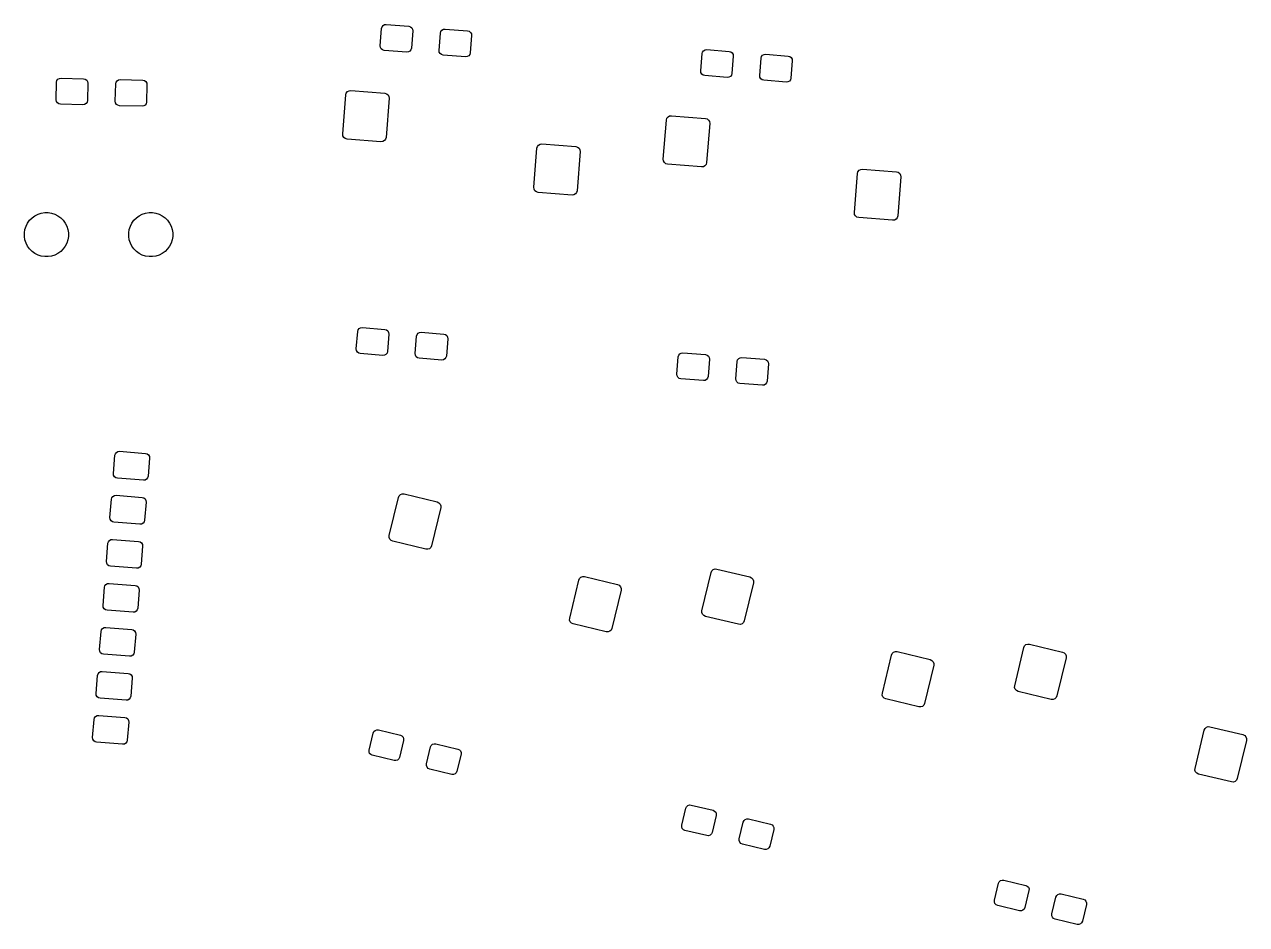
# Model space of a CAD drawing. Extents: x -173 to 103, y -39 to 58.
# Drawn here: x -110.7 to -40.4, y -38.9 to 12.9 of the extents above; entities that cross this region are included whole.
import ezdxf

# ---------------------------------------------------------------- set-up
doc = ezdxf.new("R2010")
doc.units = 0
doc.layers.add('BLACK', color=7, linetype='CONTINUOUS')

msp = doc.modelspace()

# ---------------------------------------------------------------- linework, layer by layer
at = {"layer": 'BLACK', "linetype": 'CONTINUOUS'}
for p, q in [((-90.171898, 12.621577), (-90.14542, 12.71546)), ((-90.14542, 12.71546), (-90.085031, 12.792064)), ((-90.085031, 12.792064), (-89.999923, 12.839726)), ((-89.999923, 12.839726), (-89.903054, 12.851191)), ((-89.903054, 12.851191), (-88.607061, 12.749195)), ((-88.607061, 12.749195), (-88.513178, 12.722717)), ((-88.513178, 12.722717), (-88.436574, 12.662328)), ((-88.436574, 12.662328), (-88.388912, 12.57722)), ((-90.250357, 11.62466), (-90.171898, 12.621577)), ((-88.377447, 12.48035), (-88.455906, 11.483433)), ((-88.388912, 12.57722), (-88.377447, 12.48035)), ((-86.860841, 11.3579), (-86.782382, 12.354817)), ((-86.782382, 12.354817), (-86.755904, 12.4487)), ((-86.755904, 12.4487), (-86.695515, 12.525304)), ((-86.695515, 12.525304), (-86.610407, 12.572966)), ((-86.610407, 12.572966), (-86.513538, 12.584431)), ((-86.513538, 12.584431), (-85.217545, 12.482435)), ((-85.217545, 12.482435), (-85.123662, 12.455957)), ((-85.123662, 12.455957), (-85.047058, 12.395568)), ((-84.987931, 12.21359), (-85.06639, 11.216673)), ((-85.047058, 12.395568), (-84.999396, 12.31046)), ((-84.999396, 12.31046), (-84.987931, 12.21359)), ((-90.238892, 11.52779), (-90.250357, 11.62466)), ((-90.19123, 11.442682), (-90.238892, 11.52779)), ((-90.114626, 11.382293), (-90.19123, 11.442682)), ((-90.020743, 11.355815), (-90.114626, 11.382293)), ((-88.72475, 11.253819), (-90.020743, 11.355815)), ((-88.627881, 11.265284), (-88.72475, 11.253819)), ((-88.542773, 11.312946), (-88.627881, 11.265284)), ((-88.482384, 11.38955), (-88.542773, 11.312946)), ((-88.455906, 11.483433), (-88.482384, 11.38955)), ((-86.849376, 11.26103), (-86.860841, 11.3579)), ((-86.801714, 11.175922), (-86.849376, 11.26103)), ((-71.728933, 11.170084), (-71.702455, 11.263967)), ((-71.702455, 11.263967), (-71.642066, 11.340571)), ((-71.642066, 11.340571), (-71.556958, 11.388233)), ((-71.556958, 11.388233), (-71.460089, 11.399698)), ((-71.460089, 11.399698), (-70.164096, 11.297702)), ((-70.164096, 11.297702), (-70.070213, 11.271224)), ((-70.070213, 11.271224), (-69.993609, 11.210835)), ((-86.72511, 11.115533), (-86.801714, 11.175922)), ((-86.631227, 11.089055), (-86.72511, 11.115533)), ((-85.335234, 10.987059), (-86.631227, 11.089055)), ((-85.238365, 10.998524), (-85.335234, 10.987059)), ((-85.153257, 11.046186), (-85.238365, 10.998524)), ((-85.092868, 11.12279), (-85.153257, 11.046186)), ((-85.06639, 11.216673), (-85.092868, 11.12279)), ((-71.807392, 10.173167), (-71.728933, 11.170084)), ((-69.934482, 11.028857), (-70.012941, 10.03194)), ((-69.993609, 11.210835), (-69.945947, 11.125727)), ((-69.945947, 11.125727), (-69.934482, 11.028857)), ((-68.417876, 9.906407), (-68.339417, 10.903324)), ((-68.339417, 10.903324), (-68.312939, 10.997207)), ((-68.312939, 10.997207), (-68.25255, 11.073811)), ((-68.25255, 11.073811), (-68.167442, 11.121473)), ((-68.167442, 11.121473), (-68.070573, 11.132938)), ((-68.070573, 11.132938), (-66.77458, 11.030942)), ((-66.77458, 11.030942), (-66.680697, 11.004464)), ((-66.680697, 11.004464), (-66.604093, 10.944075)), ((-66.544966, 10.762097), (-66.623425, 9.76518)), ((-66.604093, 10.944075), (-66.556431, 10.858967)), ((-66.556431, 10.858967), (-66.544966, 10.762097)), ((-71.795927, 10.076297), (-71.807392, 10.173167)), ((-71.748265, 9.991189), (-71.795927, 10.076297)), ((-71.671661, 9.9308), (-71.748265, 9.991189)), ((-71.577778, 9.904322), (-71.671661, 9.9308)), ((-70.281785, 9.802326), (-71.577778, 9.904322)), ((-70.099808, 9.861453), (-70.184916, 9.813791)), ((-70.039419, 9.938057), (-70.099808, 9.861453)), ((-70.012941, 10.03194), (-70.039419, 9.938057)), ((-68.406411, 9.809537), (-68.417876, 9.906407)), ((-108.890255, 8.520949), (-108.864078, 9.520606)), ((-108.864078, 9.520606), (-108.84255, 9.615746)), ((-108.84255, 9.615746), (-108.786253, 9.695406)), ((-108.786253, 9.695406), (-108.703756, 9.747457)), ((-108.703756, 9.747457), (-108.60762, 9.763976)), ((-108.60762, 9.763976), (-107.308065, 9.729946)), ((-107.308065, 9.729946), (-107.212925, 9.708418)), ((-107.212925, 9.708418), (-107.133265, 9.652121)), ((-107.133265, 9.652121), (-107.081214, 9.569624)), ((-107.064695, 9.473487), (-107.090872, 8.47383)), ((-107.081214, 9.569624), (-107.064695, 9.473487)), ((-105.491421, 8.431947), (-105.465244, 9.431604)), ((-105.465244, 9.431604), (-105.443716, 9.526744)), ((-105.443716, 9.526744), (-105.387419, 9.606404)), ((-105.387419, 9.606404), (-105.304922, 9.658455)), ((-105.304922, 9.658455), (-105.208786, 9.674974)), ((-105.208786, 9.674974), (-103.909231, 9.640944)), ((-103.909231, 9.640944), (-103.814091, 9.619416)), ((-103.814091, 9.619416), (-103.734431, 9.563119)), ((-103.734431, 9.563119), (-103.68238, 9.480622)), ((-103.665861, 9.384485), (-103.692038, 8.384828)), ((-103.68238, 9.480622), (-103.665861, 9.384485)), ((-70.184916, 9.813791), (-70.281785, 9.802326)), ((-68.358749, 9.724429), (-68.406411, 9.809537)), ((-68.282145, 9.66404), (-68.358749, 9.724429)), ((-68.188262, 9.637562), (-68.282145, 9.66404)), ((-66.892269, 9.535566), (-68.188262, 9.637562)), ((-66.7954, 9.547031), (-66.892269, 9.535566)), ((-66.710292, 9.594693), (-66.7954, 9.547031)), ((-66.649903, 9.671297), (-66.710292, 9.594693)), ((-66.623425, 9.76518), (-66.649903, 9.671297)), ((-108.873736, 8.424812), (-108.890255, 8.520949)), ((-107.090872, 8.47383), (-107.1124, 8.37869)), ((-92.405174, 6.54982), (-92.22813, 8.799385)), ((-92.22813, 8.799385), (-92.19935, 8.901431)), ((-92.19935, 8.901431), (-92.133709, 8.984696)), ((-92.133709, 8.984696), (-92.041201, 9.036503)), ((-92.041201, 9.036503), (-91.935908, 9.048965)), ((-91.935908, 9.048965), (-89.985418, 8.895459)), ((-89.985418, 8.895459), (-89.883371, 8.866679)), ((-89.735838, 8.603236), (-89.912882, 6.353671)), ((-89.883371, 8.866679), (-89.800107, 8.801037)), ((-89.800107, 8.801037), (-89.748299, 8.708529)), ((-89.748299, 8.708529), (-89.735838, 8.603236)), ((-108.821685, 8.342315), (-108.873736, 8.424812)), ((-108.742025, 8.286018), (-108.821685, 8.342315)), ((-108.646885, 8.26449), (-108.742025, 8.286018)), ((-107.34733, 8.23046), (-108.646885, 8.26449)), ((-107.251194, 8.246979), (-107.34733, 8.23046)), ((-107.168697, 8.29903), (-107.251194, 8.246979)), ((-107.1124, 8.37869), (-107.168697, 8.29903)), ((-105.474902, 8.33581), (-105.491421, 8.431947)), ((-105.422851, 8.253313), (-105.474902, 8.33581)), ((-105.343191, 8.197016), (-105.422851, 8.253313)), ((-105.248051, 8.175488), (-105.343191, 8.197016)), ((-103.948496, 8.141458), (-105.248051, 8.175488)), ((-103.85236, 8.157977), (-103.948496, 8.141458)), ((-103.769863, 8.210028), (-103.85236, 8.157977)), ((-103.713566, 8.289688), (-103.769863, 8.210028)), ((-103.692038, 8.384828), (-103.713566, 8.289688)), ((-73.962203, 5.098327), (-73.785159, 7.347892)), ((-73.785159, 7.347892), (-73.756379, 7.449938)), ((-73.756379, 7.449938), (-73.690738, 7.533203)), ((-73.690738, 7.533203), (-73.59823, 7.58501)), ((-73.59823, 7.58501), (-73.492937, 7.597472)), ((-73.492937, 7.597472), (-71.542447, 7.443966)), ((-71.542447, 7.443966), (-71.4404, 7.415186)), ((-71.292867, 7.151743), (-71.469911, 4.902178)), ((-71.4404, 7.415186), (-71.357136, 7.349544)), ((-71.357136, 7.349544), (-71.305328, 7.257036)), ((-71.305328, 7.257036), (-71.292867, 7.151743)), ((-92.392713, 6.444527), (-92.405174, 6.54982)), ((-92.340905, 6.352019), (-92.392713, 6.444527)), ((-92.257641, 6.286377), (-92.340905, 6.352019)), ((-89.912882, 6.353671), (-89.941662, 6.251625)), ((-92.155594, 6.257597), (-92.257641, 6.286377)), ((-90.205104, 6.104091), (-92.155594, 6.257597)), ((-90.099811, 6.116553), (-90.205104, 6.104091)), ((-90.007303, 6.16836), (-90.099811, 6.116553)), ((-89.941662, 6.251625), (-90.007303, 6.16836)), ((-81.41231, 3.47786), (-81.235266, 5.727425)), ((-81.235266, 5.727425), (-81.206486, 5.829471)), ((-81.206486, 5.829471), (-81.140845, 5.912736)), ((-81.140845, 5.912736), (-81.048337, 5.964543)), ((-81.048337, 5.964543), (-80.943044, 5.977005)), ((-80.943044, 5.977005), (-78.992554, 5.823499)), ((-78.992554, 5.823499), (-78.890507, 5.794719)), ((-78.890507, 5.794719), (-78.807243, 5.729077)), ((-78.807243, 5.729077), (-78.755435, 5.636569)), ((-78.755435, 5.636569), (-78.742974, 5.531276)), ((-78.742974, 5.531276), (-78.920018, 3.281711)), ((-73.949742, 4.993034), (-73.962203, 5.098327)), ((-73.897934, 4.900526), (-73.949742, 4.993034)), ((-73.81467, 4.834884), (-73.897934, 4.900526)), ((-73.712623, 4.806104), (-73.81467, 4.834884)), ((-71.762133, 4.652598), (-73.712623, 4.806104)), ((-71.65684, 4.66506), (-71.762133, 4.652598)), ((-71.564332, 4.716867), (-71.65684, 4.66506)), ((-71.498691, 4.800132), (-71.564332, 4.716867)), ((-71.469911, 4.902178), (-71.498691, 4.800132)), ((-62.969339, 2.026367), (-62.792295, 4.275932)), ((-62.792295, 4.275932), (-62.763515, 4.377978)), ((-62.763515, 4.377978), (-62.697874, 4.461243)), ((-62.697874, 4.461243), (-62.605366, 4.51305)), ((-62.605366, 4.51305), (-62.500073, 4.525512)), ((-62.500073, 4.525512), (-60.549583, 4.372006)), ((-60.549583, 4.372006), (-60.447536, 4.343226)), ((-60.447536, 4.343226), (-60.364272, 4.277584)), ((-60.364272, 4.277584), (-60.312464, 4.185076)), ((-60.300003, 4.079783), (-60.477047, 1.830218)), ((-60.312464, 4.185076), (-60.300003, 4.079783)), ((-81.399849, 3.372567), (-81.41231, 3.47786)), ((-81.348041, 3.280059), (-81.399849, 3.372567)), ((-81.264777, 3.214417), (-81.348041, 3.280059)), ((-81.16273, 3.185637), (-81.264777, 3.214417)), ((-79.21224, 3.032131), (-81.16273, 3.185637)), ((-79.106947, 3.044593), (-79.21224, 3.032131)), ((-79.014439, 3.0964), (-79.106947, 3.044593)), ((-78.948798, 3.179665), (-79.014439, 3.0964)), ((-78.920018, 3.281711), (-78.948798, 3.179665)), ((-110.622299, 1.24089), (-110.531825, 1.418455)), ((-110.531825, 1.418455), (-110.414688, 1.579681)), ((-110.414688, 1.579681), (-110.273771, 1.720598)), ((-110.273771, 1.720598), (-110.112545, 1.837735)), ((-110.112545, 1.837735), (-109.93498, 1.928209)), ((-109.93498, 1.928209), (-109.745448, 1.989792)), ((-109.745448, 1.989792), (-109.548615, 2.020967)), ((-109.548615, 2.020967), (-109.349329, 2.020967)), ((-109.349329, 2.020967), (-109.152496, 1.989792)), ((-109.152496, 1.989792), (-108.962964, 1.928209)), ((-108.962964, 1.928209), (-108.785399, 1.837735)), ((-108.785399, 1.837735), (-108.624173, 1.720598)), ((-108.624173, 1.720598), (-108.483256, 1.579681)), ((-108.483256, 1.579681), (-108.366119, 1.418455)), ((-108.366119, 1.418455), (-108.275645, 1.24089)), ((-104.622299, 1.24089), (-104.531825, 1.418455)), ((-104.531825, 1.418455), (-104.414688, 1.579681)), ((-104.414688, 1.579681), (-104.273771, 1.720598)), ((-104.273771, 1.720598), (-104.112545, 1.837735)), ((-104.112545, 1.837735), (-103.93498, 1.928209)), ((-103.93498, 1.928209), (-103.745448, 1.989792)), ((-103.745448, 1.989792), (-103.548615, 2.020967)), ((-103.548615, 2.020967), (-103.349329, 2.020967)), ((-103.349329, 2.020967), (-103.152496, 1.989792)), ((-103.152496, 1.989792), (-102.962964, 1.928209)), ((-102.962964, 1.928209), (-102.785399, 1.837735)), ((-102.785399, 1.837735), (-102.624173, 1.720598)), ((-102.624173, 1.720598), (-102.483256, 1.579681)), ((-102.483256, 1.579681), (-102.366119, 1.418455)), ((-102.366119, 1.418455), (-102.275645, 1.24089)), ((-62.956878, 1.921074), (-62.969339, 2.026367)), ((-62.90507, 1.828566), (-62.956878, 1.921074)), ((-62.821806, 1.762924), (-62.90507, 1.828566)), ((-62.719759, 1.734144), (-62.821806, 1.762924)), ((-60.769269, 1.580638), (-62.719759, 1.734144)), ((-60.663976, 1.5931), (-60.769269, 1.580638)), ((-60.571468, 1.644907), (-60.663976, 1.5931)), ((-60.505827, 1.728172), (-60.571468, 1.644907)), ((-60.477047, 1.830218), (-60.505827, 1.728172)), ((-110.715057, 0.854525), (-110.683882, 1.051358)), ((-110.715057, 0.655239), (-110.715057, 0.854525)), ((-110.683882, 1.051358), (-110.622299, 1.24089)), ((-108.275645, 1.24089), (-108.214062, 1.051358)), ((-108.214062, 1.051358), (-108.182887, 0.854525)), ((-108.182887, 0.854525), (-108.182887, 0.655239)), ((-104.715057, 0.854525), (-104.683882, 1.051358)), ((-104.715057, 0.655239), (-104.715057, 0.854525)), ((-104.683882, 1.051358), (-104.622299, 1.24089)), ((-102.275645, 1.24089), (-102.214062, 1.051358)), ((-102.214062, 1.051358), (-102.182887, 0.854525)), ((-102.182887, 0.854525), (-102.182887, 0.655239)), ((-110.683882, 0.458406), (-110.715057, 0.655239)), ((-110.622299, 0.268874), (-110.683882, 0.458406)), ((-110.531825, 0.091309), (-110.622299, 0.268874)), ((-110.414688, -0.069917), (-110.531825, 0.091309)), ((-108.366119, 0.091309), (-108.483256, -0.069917)), ((-108.275645, 0.268874), (-108.366119, 0.091309)), ((-108.214062, 0.458406), (-108.275645, 0.268874)), ((-108.182887, 0.655239), (-108.214062, 0.458406)), ((-104.683882, 0.458406), (-104.715057, 0.655239)), ((-104.622299, 0.268874), (-104.683882, 0.458406)), ((-104.531825, 0.091309), (-104.622299, 0.268874)), ((-104.414688, -0.069917), (-104.531825, 0.091309)), ((-102.366119, 0.091309), (-102.483256, -0.069917)), ((-102.275645, 0.268874), (-102.366119, 0.091309)), ((-102.214062, 0.458406), (-102.275645, 0.268874)), ((-102.182887, 0.655239), (-102.214062, 0.458406)), ((-110.273771, -0.210834), (-110.414688, -0.069917)), ((-110.112545, -0.327971), (-110.273771, -0.210834)), ((-109.93498, -0.418445), (-110.112545, -0.327971)), ((-109.745448, -0.480028), (-109.93498, -0.418445)), ((-109.548615, -0.511203), (-109.745448, -0.480028)), ((-109.349329, -0.511203), (-109.548615, -0.511203)), ((-109.152496, -0.480028), (-109.349329, -0.511203)), ((-108.962964, -0.418445), (-109.152496, -0.480028)), ((-108.785399, -0.327971), (-108.962964, -0.418445)), ((-108.624173, -0.210834), (-108.785399, -0.327971)), ((-108.483256, -0.069917), (-108.624173, -0.210834)), ((-104.273771, -0.210834), (-104.414688, -0.069917)), ((-104.112545, -0.327971), (-104.273771, -0.210834)), ((-103.93498, -0.418445), (-104.112545, -0.327971)), ((-103.745448, -0.480028), (-103.93498, -0.418445)), ((-103.548615, -0.511203), (-103.745448, -0.480028)), ((-103.349329, -0.511203), (-103.548615, -0.511203)), ((-103.152496, -0.480028), (-103.349329, -0.511203)), ((-102.962964, -0.418445), (-103.152496, -0.480028)), ((-102.785399, -0.327971), (-102.962964, -0.418445)), ((-102.624173, -0.210834), (-102.785399, -0.327971)), ((-102.483256, -0.069917), (-102.624173, -0.210834)), ((-91.623397, -5.821393), (-91.544938, -4.824476)), ((-91.544938, -4.824476), (-91.51846, -4.730593)), ((-91.51846, -4.730593), (-91.458071, -4.653989)), ((-91.458071, -4.653989), (-91.372963, -4.606327)), ((-91.372963, -4.606327), (-91.276094, -4.594862)), ((-91.276094, -4.594862), (-89.980101, -4.696858)), ((-89.980101, -4.696858), (-89.886218, -4.723336)), ((-89.886218, -4.723336), (-89.809614, -4.783725)), ((-89.809614, -4.783725), (-89.761952, -4.868833)), ((-89.761952, -4.868833), (-89.750487, -4.965703)), ((-88.128944, -4.997353), (-88.068555, -4.920749)), ((-88.068555, -4.920749), (-87.983447, -4.873087)), ((-87.983447, -4.873087), (-87.886578, -4.861622)), ((-87.886578, -4.861622), (-86.590585, -4.963618)), ((-89.750487, -4.965703), (-89.828946, -5.96262)), ((-88.233881, -6.088153), (-88.155422, -5.091236)), ((-88.155422, -5.091236), (-88.128944, -4.997353)), ((-86.590585, -4.963618), (-86.496702, -4.990096)), ((-86.496702, -4.990096), (-86.420098, -5.050485)), ((-86.360971, -5.232463), (-86.43943, -6.22938)), ((-86.420098, -5.050485), (-86.372436, -5.135593)), ((-86.372436, -5.135593), (-86.360971, -5.232463)), ((-91.611932, -5.918263), (-91.623397, -5.821393)), ((-91.56427, -6.003371), (-91.611932, -5.918263)), ((-91.487666, -6.06376), (-91.56427, -6.003371)), ((-91.393783, -6.090238), (-91.487666, -6.06376)), ((-90.09779, -6.192234), (-91.393783, -6.090238)), ((-90.000921, -6.180769), (-90.09779, -6.192234)), ((-89.915813, -6.133107), (-90.000921, -6.180769)), ((-89.855424, -6.056503), (-89.915813, -6.133107)), ((-89.828946, -5.96262), (-89.855424, -6.056503)), ((-88.222416, -6.185023), (-88.233881, -6.088153)), ((-88.174754, -6.270131), (-88.222416, -6.185023)), ((-88.09815, -6.33052), (-88.174754, -6.270131)), ((-86.465908, -6.323263), (-86.526297, -6.399867)), ((-86.43943, -6.22938), (-86.465908, -6.323263)), ((-73.180427, -7.272886), (-73.101968, -6.275969)), ((-73.101968, -6.275969), (-73.07549, -6.182086)), ((-73.07549, -6.182086), (-73.015101, -6.105482)), ((-73.015101, -6.105482), (-72.929993, -6.05782)), ((-72.929993, -6.05782), (-72.833124, -6.046355)), ((-72.833124, -6.046355), (-71.537131, -6.148351)), ((-71.537131, -6.148351), (-71.443248, -6.174829)), ((-71.443248, -6.174829), (-71.366644, -6.235218)), ((-71.366644, -6.235218), (-71.318982, -6.320326)), ((-71.318982, -6.320326), (-71.307517, -6.417196)), ((-69.625585, -6.372242), (-69.540477, -6.32458)), ((-69.540477, -6.32458), (-69.443608, -6.313115)), ((-69.443608, -6.313115), (-68.147615, -6.415111)), ((-88.004267, -6.356998), (-88.09815, -6.33052)), ((-86.708274, -6.458994), (-88.004267, -6.356998)), ((-86.611405, -6.447529), (-86.708274, -6.458994)), ((-86.526297, -6.399867), (-86.611405, -6.447529)), ((-71.307517, -6.417196), (-71.385976, -7.414113)), ((-69.790911, -7.539646), (-69.712452, -6.542729)), ((-69.712452, -6.542729), (-69.685974, -6.448846)), ((-69.685974, -6.448846), (-69.625585, -6.372242)), ((-68.147615, -6.415111), (-68.053732, -6.441589)), ((-68.053732, -6.441589), (-67.977128, -6.501978)), ((-67.918001, -6.683956), (-67.99646, -7.680873)), ((-67.977128, -6.501978), (-67.929466, -6.587086)), ((-67.929466, -6.587086), (-67.918001, -6.683956)), ((-73.168962, -7.369756), (-73.180427, -7.272886)), ((-73.1213, -7.454864), (-73.168962, -7.369756)), ((-73.044696, -7.515253), (-73.1213, -7.454864)), ((-72.950813, -7.541731), (-73.044696, -7.515253)), ((-71.65482, -7.643727), (-72.950813, -7.541731)), ((-71.557951, -7.632262), (-71.65482, -7.643727)), ((-71.472843, -7.5846), (-71.557951, -7.632262)), ((-71.412454, -7.507996), (-71.472843, -7.5846)), ((-71.385976, -7.414113), (-71.412454, -7.507996)), ((-69.779446, -7.636516), (-69.790911, -7.539646)), ((-69.731784, -7.721624), (-69.779446, -7.636516)), ((-69.65518, -7.782013), (-69.731784, -7.721624)), ((-67.99646, -7.680873), (-68.022938, -7.774756)), ((-69.561297, -7.808491), (-69.65518, -7.782013)), ((-68.265304, -7.910487), (-69.561297, -7.808491)), ((-68.168435, -7.899022), (-68.265304, -7.910487)), ((-68.083327, -7.85136), (-68.168435, -7.899022)), ((-68.022938, -7.774756), (-68.083327, -7.85136)), ((-105.59466, -12.989526), (-105.512278, -11.942762)), ((-105.512278, -11.942762), (-105.485801, -11.848879)), ((-105.485801, -11.848879), (-105.425411, -11.772275)), ((-105.425411, -11.772275), (-105.340303, -11.724613)), ((-105.340303, -11.724613), (-105.243434, -11.713148)), ((-105.243434, -11.713148), (-103.748058, -11.830836)), ((-103.748058, -11.830836), (-103.654175, -11.857314)), ((-103.654175, -11.857314), (-103.577571, -11.917703)), ((-103.577571, -11.917703), (-103.529909, -12.002811)), ((-103.518444, -12.09968), (-103.600826, -13.146444)), ((-103.529909, -12.002811), (-103.518444, -12.09968)), ((-105.583195, -13.086395), (-105.59466, -12.989526)), ((-105.535533, -13.171503), (-105.583195, -13.086395)), ((-105.458929, -13.231892), (-105.535533, -13.171503)), ((-105.365046, -13.25837), (-105.458929, -13.231892)), ((-103.86967, -13.376058), (-105.365046, -13.25837)), ((-103.687693, -13.316931), (-103.772801, -13.364593)), ((-103.627303, -13.240327), (-103.687693, -13.316931)), ((-103.600826, -13.146444), (-103.627303, -13.240327)), ((-103.772801, -13.364593), (-103.86967, -13.376058)), ((-105.793946, -15.521696), (-105.711564, -14.474932)), ((-105.711564, -14.474932), (-105.685087, -14.381049)), ((-105.685087, -14.381049), (-105.624697, -14.304445)), ((-105.624697, -14.304445), (-105.539589, -14.256783)), ((-105.539589, -14.256783), (-105.44272, -14.245318)), ((-105.44272, -14.245318), (-103.947344, -14.363006)), ((-103.947344, -14.363006), (-103.853461, -14.389484)), ((-103.853461, -14.389484), (-103.776857, -14.449873)), ((-103.71773, -14.63185), (-103.800112, -15.678614)), ((-103.776857, -14.449873), (-103.729195, -14.534981)), ((-103.729195, -14.534981), (-103.71773, -14.63185)), ((-89.72566, -16.563404), (-89.198887, -14.36923)), ((-89.198887, -14.36923), (-89.154498, -14.272942)), ((-89.154498, -14.272942), (-89.076639, -14.200971)), ((-89.076639, -14.200971), (-88.977166, -14.164273)), ((-88.977166, -14.164273), (-88.871219, -14.168437)), ((-88.871219, -14.168437), (-86.968757, -14.625177)), ((-86.968757, -14.625177), (-86.872469, -14.669566)), ((-86.872469, -14.669566), (-86.800498, -14.747425)), ((-86.800498, -14.747425), (-86.7638, -14.846898)), ((-86.767964, -14.952844), (-87.294737, -17.147018)), ((-86.7638, -14.846898), (-86.767964, -14.952844)), ((-105.782481, -15.618565), (-105.793946, -15.521696)), ((-105.734819, -15.703673), (-105.782481, -15.618565)), ((-105.658215, -15.764062), (-105.734819, -15.703673)), ((-105.564332, -15.79054), (-105.658215, -15.764062)), ((-104.068956, -15.908228), (-105.564332, -15.79054)), ((-103.972087, -15.896763), (-104.068956, -15.908228)), ((-103.886979, -15.849101), (-103.972087, -15.896763)), ((-103.826589, -15.772497), (-103.886979, -15.849101)), ((-103.800112, -15.678614), (-103.826589, -15.772497)), ((-105.884373, -16.913219), (-105.823983, -16.836615)), ((-105.823983, -16.836615), (-105.738875, -16.788953)), ((-105.738875, -16.788953), (-105.642006, -16.777488)), ((-105.642006, -16.777488), (-104.14663, -16.895176)), ((-89.729824, -16.66935), (-89.72566, -16.563404)), ((-89.693126, -16.768823), (-89.729824, -16.66935)), ((-89.621155, -16.846682), (-89.693126, -16.768823)), ((-89.524867, -16.891071), (-89.621155, -16.846682)), ((-105.993232, -18.053866), (-105.91085, -17.007102)), ((-105.91085, -17.007102), (-105.884373, -16.913219)), ((-104.14663, -16.895176), (-104.052747, -16.921654)), ((-104.052747, -16.921654), (-103.976143, -16.982043)), ((-103.917016, -17.16402), (-103.999398, -18.210784)), ((-103.976143, -16.982043), (-103.928481, -17.067151)), ((-103.928481, -17.067151), (-103.917016, -17.16402)), ((-87.622405, -17.347811), (-89.524867, -16.891071)), ((-87.516458, -17.351975), (-87.622405, -17.347811)), ((-87.416985, -17.315277), (-87.516458, -17.351975)), ((-87.339126, -17.243306), (-87.416985, -17.315277)), ((-87.294737, -17.147018), (-87.339126, -17.243306)), ((-105.981767, -18.150735), (-105.993232, -18.053866)), ((-105.934105, -18.235843), (-105.981767, -18.150735)), ((-105.857501, -18.296232), (-105.934105, -18.235843)), ((-103.999398, -18.210784), (-104.025875, -18.304667)), ((-105.763618, -18.32271), (-105.857501, -18.296232)), ((-104.268242, -18.440398), (-105.763618, -18.32271)), ((-104.171373, -18.428933), (-104.268242, -18.440398)), ((-104.086265, -18.381271), (-104.171373, -18.428933)), ((-104.025875, -18.304667), (-104.086265, -18.381271)), ((-78.777535, -19.026744), (-78.699676, -18.954773)), ((-78.699676, -18.954773), (-78.600203, -18.918075)), ((-78.600203, -18.918075), (-78.494256, -18.922239)), ((-78.494256, -18.922239), (-76.591794, -19.378979)), ((-71.736817, -20.882143), (-71.210044, -18.687969)), ((-71.210044, -18.687969), (-71.165655, -18.591681)), ((-71.165655, -18.591681), (-71.087796, -18.51971)), ((-71.087796, -18.51971), (-70.988323, -18.483012)), ((-70.988323, -18.483012), (-70.882376, -18.487176)), ((-70.882376, -18.487176), (-68.979914, -18.943916)), ((-68.979914, -18.943916), (-68.883626, -18.988305)), ((-106.192518, -20.586036), (-106.110136, -19.539272)), ((-106.110136, -19.539272), (-106.083659, -19.445389)), ((-106.083659, -19.445389), (-106.023269, -19.368785)), ((-106.023269, -19.368785), (-105.938161, -19.321123)), ((-105.938161, -19.321123), (-105.841292, -19.309658)), ((-105.841292, -19.309658), (-104.345916, -19.427346)), ((-104.345916, -19.427346), (-104.252033, -19.453824)), ((-104.252033, -19.453824), (-104.175429, -19.514213)), ((-104.175429, -19.514213), (-104.127767, -19.599321)), ((-104.127767, -19.599321), (-104.116302, -19.69619)), ((-79.348697, -21.317206), (-78.821924, -19.123032)), ((-78.821924, -19.123032), (-78.777535, -19.026744)), ((-76.591794, -19.378979), (-76.495506, -19.423368)), ((-76.495506, -19.423368), (-76.423535, -19.501227)), ((-76.423535, -19.501227), (-76.386837, -19.6007)), ((-76.386837, -19.6007), (-76.391001, -19.706646)), ((-68.779121, -19.271583), (-69.305894, -21.465757)), ((-68.883626, -18.988305), (-68.811655, -19.066164)), ((-68.811655, -19.066164), (-68.774957, -19.165637)), ((-68.774957, -19.165637), (-68.779121, -19.271583)), ((-104.116302, -19.69619), (-104.198684, -20.742954)), ((-76.391001, -19.706646), (-76.917774, -21.90082)), ((-106.181053, -20.682905), (-106.192518, -20.586036)), ((-106.133391, -20.768013), (-106.181053, -20.682905)), ((-106.056787, -20.828402), (-106.133391, -20.768013)), ((-105.962904, -20.85488), (-106.056787, -20.828402)), ((-104.467528, -20.972568), (-105.962904, -20.85488)), ((-104.370659, -20.961103), (-104.467528, -20.972568)), ((-104.285551, -20.913441), (-104.370659, -20.961103)), ((-104.225161, -20.836837), (-104.285551, -20.913441)), ((-104.198684, -20.742954), (-104.225161, -20.836837)), ((-71.740981, -20.988089), (-71.736817, -20.882143)), ((-71.704283, -21.087562), (-71.740981, -20.988089)), ((-71.632312, -21.165421), (-71.704283, -21.087562)), ((-79.352861, -21.423152), (-79.348697, -21.317206)), ((-79.316163, -21.522625), (-79.352861, -21.423152)), ((-79.244192, -21.600484), (-79.316163, -21.522625)), ((-79.147904, -21.644873), (-79.244192, -21.600484)), ((-77.245442, -22.101613), (-79.147904, -21.644873)), ((-71.536024, -21.20981), (-71.632312, -21.165421)), ((-69.633562, -21.66655), (-71.536024, -21.20981)), ((-69.527615, -21.670714), (-69.633562, -21.66655)), ((-69.428142, -21.634016), (-69.527615, -21.670714)), ((-69.350283, -21.562045), (-69.428142, -21.634016)), ((-69.305894, -21.465757), (-69.350283, -21.562045)), ((-106.391804, -23.118206), (-106.309422, -22.071442)), ((-106.309422, -22.071442), (-106.282945, -21.977559)), ((-106.282945, -21.977559), (-106.222555, -21.900955)), ((-106.222555, -21.900955), (-106.137447, -21.853293)), ((-106.137447, -21.853293), (-106.040578, -21.841828)), ((-106.040578, -21.841828), (-104.545202, -21.959516)), ((-104.545202, -21.959516), (-104.451319, -21.985994)), ((-104.451319, -21.985994), (-104.374715, -22.046383)), ((-104.315588, -22.22836), (-104.39797, -23.275124)), ((-104.374715, -22.046383), (-104.327053, -22.131491)), ((-104.327053, -22.131491), (-104.315588, -22.22836)), ((-77.139495, -22.105777), (-77.245442, -22.101613)), ((-77.040022, -22.069079), (-77.139495, -22.105777)), ((-76.962163, -21.997108), (-77.040022, -22.069079)), ((-76.917774, -21.90082), (-76.962163, -21.997108)), ((-106.380339, -23.215075), (-106.391804, -23.118206)), ((-53.747973, -25.200882), (-53.2212, -23.006708)), ((-53.2212, -23.006708), (-53.176811, -22.91042)), ((-53.176811, -22.91042), (-53.098952, -22.838449)), ((-53.098952, -22.838449), (-52.999479, -22.801751)), ((-52.999479, -22.801751), (-52.893532, -22.805915)), ((-52.893532, -22.805915), (-50.99107, -23.262655)), ((-106.332677, -23.300183), (-106.380339, -23.215075)), ((-106.256073, -23.360572), (-106.332677, -23.300183)), ((-106.16219, -23.38705), (-106.256073, -23.360572)), ((-104.666814, -23.504738), (-106.16219, -23.38705)), ((-104.569945, -23.493273), (-104.666814, -23.504738)), ((-104.484837, -23.445611), (-104.569945, -23.493273)), ((-104.424447, -23.369007), (-104.484837, -23.445611)), ((-104.39797, -23.275124), (-104.424447, -23.369007)), ((-61.359854, -25.635945), (-60.833081, -23.441771)), ((-60.833081, -23.441771), (-60.788692, -23.345483)), ((-60.788692, -23.345483), (-60.710833, -23.273512)), ((-60.710833, -23.273512), (-60.61136, -23.236814)), ((-60.61136, -23.236814), (-60.505413, -23.240978)), ((-60.505413, -23.240978), (-58.602951, -23.697718)), ((-58.602951, -23.697718), (-58.506663, -23.742107)), ((-58.506663, -23.742107), (-58.434692, -23.819966)), ((-58.434692, -23.819966), (-58.397994, -23.919439)), ((-50.790277, -23.590322), (-51.31705, -25.784496)), ((-50.99107, -23.262655), (-50.894782, -23.307044)), ((-50.894782, -23.307044), (-50.822811, -23.384903)), ((-50.822811, -23.384903), (-50.786113, -23.484376)), ((-50.786113, -23.484376), (-50.790277, -23.590322)), ((-106.59109, -25.650376), (-106.508708, -24.603612)), ((-106.508708, -24.603612), (-106.482231, -24.509729)), ((-106.482231, -24.509729), (-106.421841, -24.433125)), ((-106.421841, -24.433125), (-106.336733, -24.385463)), ((-106.336733, -24.385463), (-106.239864, -24.373998)), ((-106.239864, -24.373998), (-104.744488, -24.491686)), ((-104.744488, -24.491686), (-104.650605, -24.518164)), ((-104.650605, -24.518164), (-104.574001, -24.578553)), ((-104.574001, -24.578553), (-104.526339, -24.663661)), ((-58.402158, -24.025385), (-58.928931, -26.219559)), ((-58.397994, -23.919439), (-58.402158, -24.025385)), ((-104.514874, -24.76053), (-104.597256, -25.807294)), ((-104.526339, -24.663661), (-104.514874, -24.76053)), ((-53.752137, -25.306828), (-53.747973, -25.200882)), ((-53.715439, -25.406301), (-53.752137, -25.306828)), ((-106.579625, -25.747245), (-106.59109, -25.650376)), ((-106.531963, -25.832353), (-106.579625, -25.747245)), ((-106.455359, -25.892742), (-106.531963, -25.832353)), ((-106.361476, -25.91922), (-106.455359, -25.892742)), ((-104.8661, -26.036908), (-106.361476, -25.91922)), ((-104.684123, -25.977781), (-104.769231, -26.025443)), ((-104.623733, -25.901177), (-104.684123, -25.977781)), ((-104.597256, -25.807294), (-104.623733, -25.901177)), ((-61.364018, -25.741891), (-61.359854, -25.635945)), ((-61.32732, -25.841364), (-61.364018, -25.741891)), ((-61.255349, -25.919223), (-61.32732, -25.841364)), ((-61.159061, -25.963612), (-61.255349, -25.919223)), ((-59.256599, -26.420352), (-61.159061, -25.963612)), ((-53.643468, -25.48416), (-53.715439, -25.406301)), ((-53.54718, -25.528549), (-53.643468, -25.48416)), ((-51.644718, -25.985289), (-53.54718, -25.528549)), ((-51.538771, -25.989453), (-51.644718, -25.985289)), ((-51.439298, -25.952755), (-51.538771, -25.989453)), ((-51.361439, -25.880784), (-51.439298, -25.952755)), ((-51.31705, -25.784496), (-51.361439, -25.880784)), ((-104.769231, -26.025443), (-104.8661, -26.036908)), ((-59.150652, -26.424516), (-59.256599, -26.420352)), ((-59.051179, -26.387818), (-59.150652, -26.424516)), ((-58.97332, -26.315847), (-59.051179, -26.387818)), ((-58.928931, -26.219559), (-58.97332, -26.315847)), ((-106.790376, -28.182546), (-106.707994, -27.135782)), ((-106.707994, -27.135782), (-106.681517, -27.041899)), ((-106.681517, -27.041899), (-106.621127, -26.965295)), ((-106.621127, -26.965295), (-106.536019, -26.917633)), ((-106.536019, -26.917633), (-106.43915, -26.906168)), ((-106.43915, -26.906168), (-104.943774, -27.023856)), ((-104.943774, -27.023856), (-104.849891, -27.050334)), ((-104.849891, -27.050334), (-104.773287, -27.110723)), ((-104.71416, -27.2927), (-104.796542, -28.339464)), ((-104.773287, -27.110723), (-104.725625, -27.195831)), ((-104.725625, -27.195831), (-104.71416, -27.2927)), ((-90.888796, -28.904603), (-90.65535, -27.932233)), ((-90.65535, -27.932233), (-90.614512, -27.843648)), ((-90.614512, -27.843648), (-90.542883, -27.777434)), ((-90.542883, -27.777434), (-90.451366, -27.743672)), ((-90.451366, -27.743672), (-90.353896, -27.747502)), ((-90.353896, -27.747502), (-89.089816, -28.050981)), ((-89.089816, -28.050981), (-89.00123, -28.091819)), ((-89.00123, -28.091819), (-88.935016, -28.163449)), ((-43.37101, -29.954684), (-42.844237, -27.76051)), ((-42.844237, -27.76051), (-42.799848, -27.664222)), ((-42.799848, -27.664222), (-42.721989, -27.592251)), ((-42.721989, -27.592251), (-42.622516, -27.555553)), ((-42.622516, -27.555553), (-42.516569, -27.559717)), ((-42.516569, -27.559717), (-40.614107, -28.016457)), ((-40.614107, -28.016457), (-40.517819, -28.060846)), ((-40.517819, -28.060846), (-40.445848, -28.138705)), ((-106.778911, -28.279415), (-106.790376, -28.182546)), ((-106.731249, -28.364523), (-106.778911, -28.279415)), ((-106.654645, -28.424912), (-106.731249, -28.364523)), ((-106.560762, -28.45139), (-106.654645, -28.424912)), ((-105.065386, -28.569078), (-106.560762, -28.45139)), ((-104.968517, -28.557613), (-105.065386, -28.569078)), ((-104.883409, -28.509951), (-104.968517, -28.557613)), ((-104.823019, -28.433347), (-104.883409, -28.509951)), ((-104.796542, -28.339464), (-104.823019, -28.433347)), ((-88.905084, -28.352435), (-89.13853, -29.324805)), ((-88.935016, -28.163449), (-88.901255, -28.254965)), ((-88.901255, -28.254965), (-88.905084, -28.352435)), ((-87.582738, -29.698317), (-87.349292, -28.725947)), ((-87.349292, -28.725947), (-87.308454, -28.637362)), ((-87.308454, -28.637362), (-87.236825, -28.571148)), ((-87.236825, -28.571148), (-87.145308, -28.537386)), ((-87.145308, -28.537386), (-87.047838, -28.541216)), ((-87.047838, -28.541216), (-85.783758, -28.844695)), ((-40.413314, -28.344124), (-40.940087, -30.538298)), ((-40.445848, -28.138705), (-40.40915, -28.238178)), ((-40.40915, -28.238178), (-40.413314, -28.344124)), ((-90.892625, -29.002073), (-90.888796, -28.904603)), ((-90.858864, -29.093589), (-90.892625, -29.002073)), ((-90.79265, -29.165219), (-90.858864, -29.093589)), ((-90.704064, -29.206057), (-90.79265, -29.165219)), ((-89.439984, -29.509536), (-90.704064, -29.206057)), ((-89.342514, -29.513366), (-89.439984, -29.509536)), ((-89.250997, -29.479604), (-89.342514, -29.513366)), ((-89.179368, -29.41339), (-89.250997, -29.479604)), ((-89.13853, -29.324805), (-89.179368, -29.41339)), ((-85.599026, -29.146149), (-85.832472, -30.118519)), ((-85.783758, -28.844695), (-85.695172, -28.885533)), ((-85.695172, -28.885533), (-85.628958, -28.957163)), ((-85.628958, -28.957163), (-85.595197, -29.048679)), ((-85.595197, -29.048679), (-85.599026, -29.146149)), ((-87.586567, -29.795787), (-87.582738, -29.698317)), ((-87.552806, -29.887303), (-87.586567, -29.795787)), ((-87.486592, -29.958933), (-87.552806, -29.887303)), ((-87.398006, -29.999771), (-87.486592, -29.958933)), ((-86.133926, -30.30325), (-87.398006, -29.999771)), ((-85.87331, -30.207104), (-85.944939, -30.273318)), ((-85.832472, -30.118519), (-85.87331, -30.207104)), ((-43.375174, -30.06063), (-43.37101, -29.954684)), ((-43.338476, -30.160103), (-43.375174, -30.06063)), ((-43.266505, -30.237962), (-43.338476, -30.160103)), ((-86.036456, -30.30708), (-86.133926, -30.30325)), ((-85.944939, -30.273318), (-86.036456, -30.30708)), ((-43.170217, -30.282351), (-43.266505, -30.237962)), ((-41.267755, -30.739091), (-43.170217, -30.282351)), ((-41.161808, -30.743255), (-41.267755, -30.739091)), ((-41.062335, -30.706557), (-41.161808, -30.743255)), ((-40.984476, -30.634586), (-41.062335, -30.706557)), ((-40.940087, -30.538298), (-40.984476, -30.634586)), ((-72.89995, -33.223343), (-72.666504, -32.250973)), ((-72.666504, -32.250973), (-72.625666, -32.162388)), ((-72.625666, -32.162388), (-72.554037, -32.096174)), ((-72.554037, -32.096174), (-72.46252, -32.062412)), ((-72.46252, -32.062412), (-72.36505, -32.066242)), ((-72.36505, -32.066242), (-71.10097, -32.369721)), ((-70.916238, -32.671175), (-71.149684, -33.643545)), ((-71.10097, -32.369721), (-71.012384, -32.410559)), ((-71.012384, -32.410559), (-70.94617, -32.482189)), ((-70.94617, -32.482189), (-70.912409, -32.573705)), ((-70.912409, -32.573705), (-70.916238, -32.671175)), ((-69.360446, -33.044687), (-69.319608, -32.956102)), ((-69.319608, -32.956102), (-69.247979, -32.889888)), ((-69.247979, -32.889888), (-69.156462, -32.856126)), ((-69.156462, -32.856126), (-69.058992, -32.859956)), ((-69.058992, -32.859956), (-67.794912, -33.163435)), ((-72.903779, -33.320813), (-72.89995, -33.223343)), ((-72.870018, -33.412329), (-72.903779, -33.320813)), ((-72.803804, -33.483959), (-72.870018, -33.412329)), ((-72.715218, -33.524797), (-72.803804, -33.483959)), ((-71.451138, -33.828276), (-72.715218, -33.524797)), ((-71.190522, -33.73213), (-71.262151, -33.798344)), ((-71.149684, -33.643545), (-71.190522, -33.73213)), ((-69.593892, -34.017057), (-69.360446, -33.044687)), ((-67.61018, -33.464889), (-67.843626, -34.437259)), ((-67.794912, -33.163435), (-67.706326, -33.204273)), ((-67.706326, -33.204273), (-67.640112, -33.275903)), ((-67.640112, -33.275903), (-67.606351, -33.367419)), ((-67.606351, -33.367419), (-67.61018, -33.464889)), ((-71.353668, -33.832106), (-71.451138, -33.828276)), ((-71.262151, -33.798344), (-71.353668, -33.832106)), ((-69.597721, -34.114527), (-69.593892, -34.017057)), ((-69.56396, -34.206043), (-69.597721, -34.114527)), ((-69.497746, -34.277673), (-69.56396, -34.206043)), ((-69.40916, -34.318511), (-69.497746, -34.277673)), ((-68.14508, -34.62199), (-69.40916, -34.318511)), ((-67.843626, -34.437259), (-67.884464, -34.525844)), ((-68.04761, -34.62582), (-68.14508, -34.62199)), ((-67.956093, -34.592058), (-68.04761, -34.62582)), ((-67.884464, -34.525844), (-67.956093, -34.592058)), ((-54.677661, -36.569712), (-54.636823, -36.481127)), ((-54.636823, -36.481127), (-54.565194, -36.414913)), ((-54.565194, -36.414913), (-54.473677, -36.381151)), ((-54.473677, -36.381151), (-54.376207, -36.384981)), ((-54.376207, -36.384981), (-53.112127, -36.68846)), ((-54.911107, -37.542082), (-54.677661, -36.569712)), ((-52.927395, -36.989914), (-53.160841, -37.962284)), ((-53.112127, -36.68846), (-53.023541, -36.729298)), ((-53.023541, -36.729298), (-52.957327, -36.800928)), ((-52.957327, -36.800928), (-52.923566, -36.892444)), ((-52.923566, -36.892444), (-52.927395, -36.989914)), ((-51.330765, -37.274841), (-51.259136, -37.208627)), ((-51.259136, -37.208627), (-51.167619, -37.174865)), ((-51.167619, -37.174865), (-51.070149, -37.178695)), ((-51.070149, -37.178695), (-49.806069, -37.482174)), ((-54.914936, -37.639552), (-54.911107, -37.542082)), ((-54.881175, -37.731068), (-54.914936, -37.639552)), ((-54.814961, -37.802698), (-54.881175, -37.731068)), ((-54.726375, -37.843536), (-54.814961, -37.802698)), ((-53.462295, -38.147015), (-54.726375, -37.843536)), ((-53.160841, -37.962284), (-53.201679, -38.050869)), ((-51.605049, -38.335796), (-51.371603, -37.363426)), ((-51.371603, -37.363426), (-51.330765, -37.274841)), ((-49.621337, -37.783628), (-49.854783, -38.755998)), ((-49.806069, -37.482174), (-49.717483, -37.523012)), ((-49.717483, -37.523012), (-49.651269, -37.594642)), ((-49.651269, -37.594642), (-49.617508, -37.686158)), ((-49.617508, -37.686158), (-49.621337, -37.783628)), ((-53.364825, -38.150845), (-53.462295, -38.147015)), ((-53.273308, -38.117083), (-53.364825, -38.150845)), ((-53.201679, -38.050869), (-53.273308, -38.117083)), ((-51.608878, -38.433266), (-51.605049, -38.335796)), ((-51.575117, -38.524782), (-51.608878, -38.433266)), ((-51.508903, -38.596412), (-51.575117, -38.524782)), ((-51.420317, -38.63725), (-51.508903, -38.596412)), ((-50.156237, -38.940729), (-51.420317, -38.63725)), ((-50.058767, -38.944559), (-50.156237, -38.940729)), ((-49.96725, -38.910797), (-50.058767, -38.944559)), ((-49.895621, -38.844583), (-49.96725, -38.910797)), ((-49.854783, -38.755998), (-49.895621, -38.844583))]:
    msp.add_line(p, q, dxfattribs=at)

doc.saveas('drawing.dxf')
